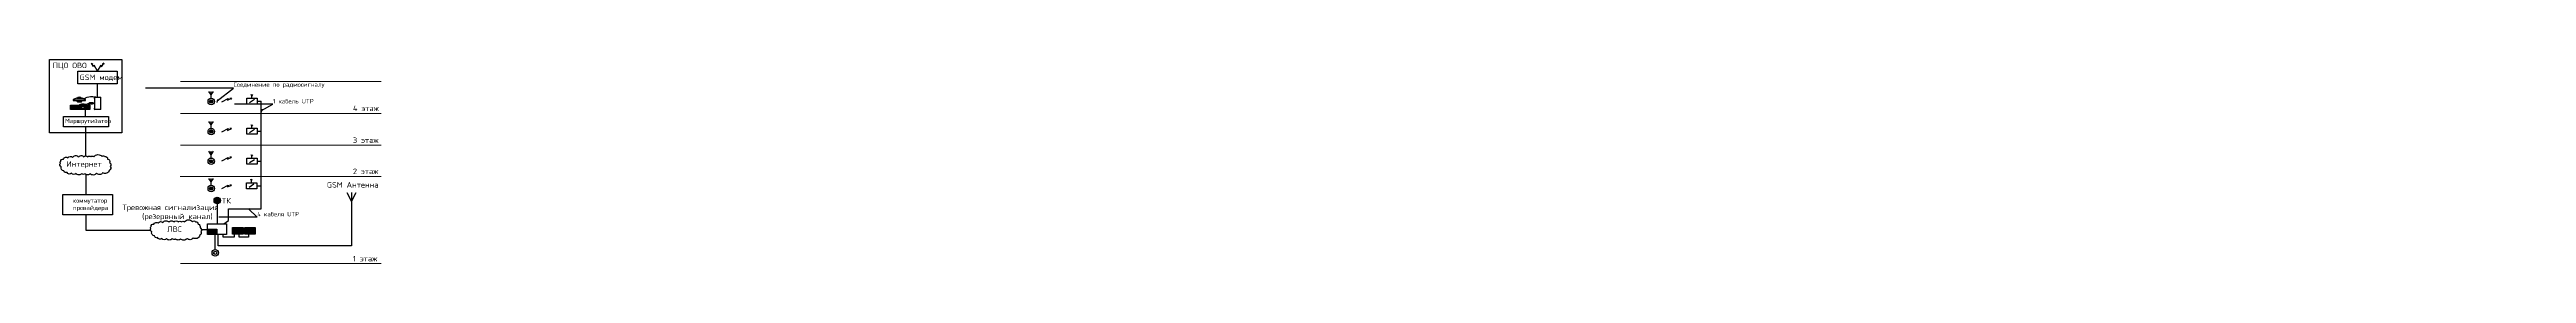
# Model space of a CAD drawing. Header units: millimetres. Extents: x 11019 to 672023, y -45952 to 891139.
# Drawn here: x 88175 to 201529, y 7230 to 16529 of the extents above; entities that cross this region are included whole.
import ezdxf
from ezdxf import colors
from ezdxf.entities.mleader import LeaderData, LeaderLine
from ezdxf.enums import TextEntityAlignment as Align
from ezdxf.math import Vec2, Vec3

# ---------------------------------------------------------------- set-up
doc = ezdxf.new("R2010")
doc.units = ezdxf.units.MM
for name, color, linetype in [('ODG - кабельные линии - СКУД замки магистраль', 5, 'Continuous'), ('ODG - ПС', 1, 'Continuous'), ('ODG - СКУД', 6, 'Continuous'), ('ODG - Текст', 7, 'Continuous')]:
    doc.layers.add(name, color=color, linetype=linetype)
doc.layers.add('ODG - РФ', color=3, linetype='Continuous', lineweight=30)
doc.layers.add('текст', color=7, linetype='Continuous', lineweight=13)
doc.layers.add('ODG - СОТС', color=7, linetype='Continuous', true_color=0xff5800)
doc.styles.add('DEN', font='isocpeur.ttf', dxfattribs={"height": 300})
doc.styles.add('KOSTY_STYLE', font='isocpeur.ttf')
doc.styles.add('OlympDesign', font='isocpeur.ttf', dxfattribs={"width": 0.8, "oblique": 10, "height": 250})

# ---------------------------------------------------------------- blocks, each defined once
blk = doc.blocks.new('*U22')
at = {"layer": 'ODG - ПС', "lineweight": 30}
h = blk.add_hatch(color=7, dxfattribs=at)
h.dxf.hatch_style = 1
h.set_gradient(color1=(255, 255, 255), one_color=1, tint=1)
h.paths.add_polyline_path([(-240, -150), (240, -150), (240, 150), (-240, 150)])
for p, q in [((-140, 0), (-20, 0)), ((-80, 60), (-80, -60)), ((20, 0), (140, 0))]:
    blk.add_line(p, q, dxfattribs=at)
blk.add_lwpolyline([(-240, 150), (240, 150), (240, -150), (-240, -150)], close=True, dxfattribs=at)
blk = doc.blocks.new('*U21')
at = {"layer": 'ODG - ПС', "lineweight": 30}
h = blk.add_hatch(color=7, dxfattribs=at)
h.dxf.hatch_style = 1
h.set_gradient(color1=(255, 255, 255), one_color=1, tint=1)
h.paths.add_polyline_path([(-240, -150), (240, -150), (240, 150), (-240, 150)])
blk.add_lwpolyline([(-240, 150), (240, 150), (240, -150), (-240, -150)], close=True, dxfattribs=at)
at = {"color": 3, "ltscale": 20, "insert": (0, 0), "char_height": 140.6, "attachment_point": 5, "style": 'OlympDesign'}
blk.add_mtext_dynamic_manual_height_columns('{\\C1;БЗС}', width=140.62, gutter_width=12.5, heights=[0], dxfattribs=at)
blk = doc.blocks.new('АРМ 12')
h = blk.add_hatch(color=0)
h.dxf.hatch_style = 1
h.set_gradient(color1=(255, 255, 255), one_color=1, tint=1, name='CYLINDER')
h.paths.add_polyline_path([(115857, 11443, 0.554915), (115857, 11500), (115779, 11501), (115778, 11444)])
at = {"color": 0, "lineweight": 30}
for points in [[(115724, 11530), (115926, 11530), (115926, 11406), (115724, 11406)], [(115724, 11185), (116285, 11185), (116285, 10923), (115724, 10923)]]:
    blk.add_lwpolyline(points, close=True, dxfattribs=at)
for centre, start, end in [((115767, 11165), 27.94113, 152.05887), ((115767, 10943), 207.94113, 332.05887), ((116241, 11165), 27.94113, 152.05887), ((116241, 10943), 207.94113, 332.05887)]:
    blk.add_arc(centre, 43.4, start, end, dxfattribs=at)
for points in [[(115873, 11472), (115965, 11447), (115980, 11391), (115980, 11286), (116004, 11185)], [(115927, 11912), (115978, 11721), (115978, 11509), (116037, 11407), (116037, 11285), (116010, 11185)], [(116209, 11673), (116320, 11376), (116296, 11151), (116285, 11054)]]:
    blk.add_spline(points, degree=3, dxfattribs=at)
at = {"layer": 'ODG - СКУД', "color": 0, "lineweight": 30}
for p, q in [((115873, 11472), (115839, 11472)), ((116077, 11977), (116077, 11789)), ((116160, 12163), (116160, 11603)), ((116232, 12023), (116232, 11743))]:
    blk.add_line(p, q, dxfattribs=at)
for points in [[(115927, 12285), (115927, 11540), (115724, 11540), (115724, 12285)], [(115759, 12263), (115759, 11800), (115735, 11800), (115735, 12263)], [(115759, 11655), (115759, 11564), (115735, 11564), (115735, 11655)], [(115744, 11767), (115744, 11692), (115765, 11692), (115765, 11767)], [(115765, 11744), (115765, 11716), (115788, 11716), (115788, 11744)], [(115795, 12263), (115795, 11800), (115772, 11800), (115772, 12263)], [(115795, 11655), (115795, 11564), (115772, 11564), (115772, 11655)], [(115829, 12263), (115829, 11800), (115805, 11800), (115805, 12263)], [(115829, 11655), (115829, 11564), (115805, 11564), (115805, 11655)], [(115867, 12263), (115867, 11800), (115843, 11800), (115843, 12263)], [(115867, 11655), (115867, 11564), (115843, 11564), (115843, 11655)], [(115876, 11767), (115876, 11692), (115852, 11692), (115852, 11767)], [(115906, 12263), (115906, 12235), (115883, 12235), (115883, 12263)], [(115906, 12217), (115906, 11800), (115883, 11800), (115883, 12217)], [(115906, 11767), (115906, 11692), (115883, 11692), (115883, 11767)], [(115906, 11655), (115906, 11564), (115883, 11564), (115883, 11655)]]:
    blk.add_lwpolyline(points, close=True, dxfattribs=at)
blk.add_lwpolyline([(115857, 11500, -0.554915), (115857, 11443), (115778, 11444), (115779, 11501)], format="xyb", close=True, dxfattribs=at)
for points in [[(116185, 12163), (116135, 12163), (116135, 11603), (116185, 11603), (116232, 11743)], [(116232, 12023), (116185, 12163)]]:
    blk.add_lwpolyline(points, dxfattribs=at)
for start, end in [(101.53696, 131.29354), (228.70646, 258.46304), (305.46823, 54.53177)]:
    blk.add_arc((116160, 11883), 125, start, end, dxfattribs=at)
blk = doc.blocks.new('_Oblique')
at = {"color": 0, "linetype": 'ByBlock', "lineweight": -2}
blk.add_line((-0.5, -0.5), (0.5, 0.5), dxfattribs=at)
blk = doc.blocks.new('A$C4BEF081A')
at = {"color": 3}
for points in [[(-17, -35), (-50, 35)], [(-17, -128), (-17, 35)], [(-17, -35), (17, 35)], [(94, -190), (-128, -338)]]:
    blk.add_lwpolyline(points, dxfattribs=at)
blk.add_lwpolyline([(-254, -128), (220, -128), (220, -400), (-254, -400)], close=True, dxfattribs=at)
blk = doc.blocks.new('A$Cfe3f4523')
h = blk.add_hatch(color=255)
h.dxf.hatch_style = 1
edge = h.paths.add_edge_path()
edge.add_arc((50, 54), 73.8, 0, 360)
for points in [[(50, 356), (-57, 510)], [(50, 202), (50, 510)], [(50, 356), (157, 510)]]:
    blk.add_lwpolyline(points)
at = {"layer": 'ODG - СОТС', "color": 7, "lineweight": 30}
for radius in [148, 73.8]:
    blk.add_circle((50, 54), radius, dxfattribs=at)
blk = doc.blocks.new('*U39')
at = {"layer": 'ODG - ПС'}
h = blk.add_hatch(color=20, dxfattribs=at)
h.dxf.hatch_style = 1
h.set_gradient(color1=(255, 88, 0), color2=(255, 96, 10), one_color=1, tint=0.52, name='CYLINDER')
h.paths.add_polyline_path([(75, 0, 1), (-75, 0, 1)])
at = {"layer": 'ODG - СОТС', "lineweight": 30}
h = blk.add_hatch(color=7, dxfattribs=at)
h.dxf.hatch_style = 1
h.set_gradient(color1=(255, 255, 255), one_color=1, tint=1, name='INVCYLINDER')
h.paths.add_polyline_path([(-150, 0, 1), (150, 0, 1)])
h.paths.add_polyline_path([(75, 0, -1), (-75, 0, -1)], flags=16)
for radius in [150, 75]:
    blk.add_circle((0, 0), radius, dxfattribs=at)
at = {"layer": 'ODG - Текст', "style": 'OlympDesign', "oblique": 15, "width": 0.8}
blk.add_attdef('НОМЕР', text='', height=250, dxfattribs=at).set_placement((0, 325), align=Align.MIDDLE_CENTER)

msp = doc.modelspace()

# ---------------------------------------------------------------- hatches: boundary and pattern name
h = msp.add_hatch(color=3)
h.dxf.hatch_style = 1
h.paths.add_polyline_path([(95399, 8788), (95835, 8788), (95835, 8543), (95399, 8543)])

# ---------------------------------------------------------------- linework, layer by layer
at = {"color": 0}
msp.add_lwpolyline([(88175, 16529), (91487, 16529), (91487, 13189), (88175, 13189)], close=True, dxfattribs=at)
for points in [[(89475, 16002), (91269, 16002), (91269, 15424), (89475, 15424)], [(88811, 13934), (90875, 13934), (90875, 13464), (88811, 13464)], [(88787, 10368), (91049, 10368), (91049, 9449), (88787, 9449)]]:
    msp.add_lwpolyline(points, close=True)
for points in [[(90372, 16002), (90213, 16278), (90191, 16198), (90089, 16364), (90153, 16322)], [(90089, 16364), (90098, 16298)], [(90372, 16002), (90531, 16278), (90553, 16198), (90656, 16364), (90592, 16322)], [(90656, 16364), (90646, 16298)], [(90372, 14815), (90372, 15424)], [(96065, 14604), (96346, 14756), (96322, 14676), (96497, 14764), (96420, 14761)], [(96497, 14764), (96454, 14713)], [(96065, 13227), (96346, 13379), (96322, 13299), (96497, 13387), (96420, 13384)], [(96497, 13387), (96454, 13336)], [(96065, 11917), (96346, 12069), (96322, 11989), (96497, 12077), (96420, 12074)], [(96497, 12077), (96454, 12025)], [(96065, 10647), (96346, 10799), (96322, 10719), (96497, 10807), (96420, 10804)], [(96497, 10807), (96454, 10756)]]:
    msp.add_lwpolyline(points)
at = {"color": 0, "linetype": 'Continuous'}
msp.add_lwpolyline([(88671, 11791, -0.520567), (88686, 11884, -0.5205671), (88811, 11993, -0.5205671), (89013, 12045, -0.5205671), (89226, 12066, -0.5205671), (89501, 12087, -0.5205671), (89735, 12092, -0.5205671), (89927, 12092, -0.5205671), (90072, 12092, -0.5205671), (90207, 12092, -0.5205671), (90576, 12107, -0.5205671), (90711, 12102, -0.5205671), (90830, 11993, -0.5205671), (90924, 11833, -0.5205671), (90955, 11651, -0.5205671), (90913, 11485, -0.5205671), (90602, 11366, -0.5205671), (90327, 11345, -0.5205671), (90036, 11329, -0.5205671), (89802, 11324, -0.5205671), (89647, 11334, -0.5205671), (89387, 11334, -0.5205671), (89179, 11340, -0.5205671), (88977, 11381, -0.5205671), (88832, 11459, -0.5205671), (88712, 11641, -0.5205671), (88671, 11791, -0.5205671)], format="xyb", dxfattribs=at)
at = {"lineweight": 30}
for points in [[(101786, 10464), (101989, 10051), (102209, 10464)], [(101989, 10464), (101989, 9803)]]:
    msp.add_lwpolyline(points, dxfattribs=at)
at = {"color": 251, "linetype": 'Continuous', "true_color": 0x636466}
msp.add_lwpolyline([(92810, 8820, -0.520567), (92826, 8913, -0.5205671), (92950, 9022, -0.5205671), (93153, 9074, -0.5205671), (93365, 9095, -0.5205671), (93641, 9115, -0.5205671), (93874, 9121, -0.5205671), (94066, 9121, -0.5205671), (94212, 9121, -0.5205671), (94347, 9121, -0.5205671), (94715, 9136, -0.5205671), (94850, 9131, -0.5205671), (94970, 9022, -0.5205671), (95063, 8861, -0.5205671), (95094, 8680, -0.5205671), (95053, 8514, -0.5205671), (94741, 8394, -0.5205671), (94466, 8373, -0.5205671), (94175, 8358, -0.5205671), (93942, 8353, -0.5205671), (93786, 8363, -0.5205671), (93526, 8363, -0.5205671), (93319, 8368, -0.5205671), (93116, 8410, -0.5205671), (92971, 8488, -0.5205671), (92852, 8669, -0.5205671), (92810, 8820, -0.5205671)], format="xyb", dxfattribs=at)
at = {"color": 4}
msp.add_lwpolyline([(101989, 9803), (101989, 8035), (95896, 8035), (95896, 8543)], dxfattribs=at)
at = {"color": 3}
for points in [[(95399, 9034), (96271, 9034), (96271, 8543), (95399, 8543)], [(95399, 8788), (95835, 8788), (95835, 8543), (95399, 8543)]]:
    msp.add_lwpolyline(points, close=True, dxfattribs=at)
at = {"color": 6}
for points in [[(96622, 8568), (96622, 8433), (96118, 8433), (96118, 8543)], [(97275, 8564), (97275, 8430), (96850, 8430), (96850, 8568)]]:
    msp.add_lwpolyline(points, dxfattribs=at)
at = {"layer": 'ODG - кабельные линии - СКУД замки магистраль', "color": 5, "lineweight": 30}
for points in [[(89814, 13934), (89814, 14254)], [(89831, 12142), (89831, 13464)], [(89858, 10368), (89858, 11279)], [(92792, 8734), (89851, 8734), (89851, 9418)], [(95553, 8757), (95128, 8759)]]:
    msp.add_lwpolyline(points, dxfattribs=at)
at = {"layer": 'ODG - кабельные линии - СКУД замки магистраль', "color": 3, "lineweight": 30}
for points in [[(96153, 9034), (96367, 9190), (96367, 9715), (97867, 9715), (97867, 14636)], [(95851, 9954), (95851, 9034)], [(95759, 7860), (95759, 8542)]]:
    msp.add_lwpolyline(points, dxfattribs=at)
at = {"layer": 'ODG - РФ', "color": 7, "lineweight": 0, "ltscale": 30}
for points in [[(94167, 15526), (103355, 15526)], [(94167, 14074), (103355, 14074)], [(94167, 12621), (103355, 12621)], [(94148, 11202), (103355, 11202)], [(94168, 7230), (103355, 7230)]]:
    msp.add_lwpolyline(points, dxfattribs=at)
at = {"layer": 'ODG - РФ', "lineweight": 30, "ltscale": 30}
for points in [[(97676, 14636), (97867, 14636)], [(97676, 13259), (97867, 13259)], [(97676, 11888), (97867, 11888)], [(97657, 10770), (97867, 10770)]]:
    msp.add_lwpolyline(points, dxfattribs=at)
at = {"layer": 'ODG - СОТС', "color": 3, "lineweight": 30}
for radius in [148, 73.8]:
    msp.add_circle((95759, 7712), radius, dxfattribs=at)

# ---------------------------------------------------------------- block references
at = {"color": 0, "rotation": 89.99999999999999}
msp.add_blockref('АРМ 12', (101426, -101470), dxfattribs=at)
for name, p in [('A$Cfe3f4523', (95525, 14566)), ('A$C4BEF081A', (97456, 14900)), ('A$Cfe3f4523', (95525, 13189)), ('A$C4BEF081A', (97456, 13523)), ('A$Cfe3f4523', (95525, 11834)), ('A$C4BEF081A', (97456, 12152)), ('A$Cfe3f4523', (95525, 10597)), ('A$C4BEF081A', (97437, 11037))]:
    msp.add_blockref(name, p)
at = {"color": 5, "lineweight": 30, "xscale": 0.9842519685039369, "yscale": 0.9842519685039369, "zscale": 0.9842519685039369, "rotation": 180}
msp.add_blockref('*U39', (95851, 10101), dxfattribs=at)
at = {"layer": 'ODG - ПС'}
for name, p in [('*U22', (96794, 8718)), ('*U21', (97352, 8714))]:
    msp.add_blockref(name, p, dxfattribs=at)

# ---------------------------------------------------------------- texts
at = {"style": 'KOSTY_STYLE'}
for s, p in [('Интернет', (89753, 11766)), ('GSM Антенна', (102050, 10815)), ('(резервный канал)', (94026, 9376)), ('ЛВС', (93892, 8795))]:
    msp.add_text(s, height=250, dxfattribs=at).set_placement(p, align=Align.MIDDLE_CENTER)
at = {"layer": 'ODG - Текст', "color": 0, "insert": (88313, 16389), "char_height": 250, "width": 1385.96, "attachment_point": 1, "style": 'KOSTY_STYLE'}
msp.add_mtext('ПЦО ОВО', dxfattribs=at)
at = {"layer": 'ODG - Текст', "attachment_point": 1, "style": 'KOSTY_STYLE'}
for s, insert, char_height, width in [('\\pxl1;GSM модем', (89299, 15846), 250, 1925.54), ('\\pxl1;Маршрутизатор', (88682, 13832), 200, 2125.61), ('\\pxl1;4 этаж', (101808, 14428), 250, 1732.79), ('\\pxl1;3 этаж', (101808, 12976), 250, 1732.79), ('\\pxl1;2 этаж', (101808, 11556), 250, 1420.58), ('\\pxl1;коммутатор\\Pпровайдера', (89037, 10199), 200, 1687.52), ('\\pxl1;Тревожная сигнализация', (91261, 9911), 250, 4184.23), ('\\pxl1;1 этаж', (101808, 7574), 250, 1462.39)]:
    msp.add_mtext(s, dxfattribs=dict(at, insert=insert, char_height=char_height, width=width))
at = {"layer": 'текст', "color": 7, "insert": (96269, 10093), "char_height": 250, "width": 511.65, "attachment_point": 5, "style": 'DEN'}
msp.add_mtext('ТК', dxfattribs=at)

# ---------------------------------------------------------------- leaders
at = {"color": 0}
ml = msp.add_multileader_mtext('Standard', dxfattribs=at)
ml.set_content('Соединение по радиосигналу', color=7, style='KOSTY_STYLE')
ml.set_leader_properties(color=256)
ml.set_arrow_properties(name='OBLIQUE')
ml.build(insert=Vec2(0, 0))
ml.multileader.update_dxf_attribs({"has_dogleg": 0, "text_left_attachment_type": 6, "text_right_attachment_type": 6, "dogleg_length": 0.5, "arrow_head_size": 100, "scale": 100})
ctx = ml.context
ctx.base_point, ctx.scale, ctx.char_height, ctx.arrow_head_size, ctx.landing_gap_size, ctx.plane_origin = Vec3(96599, 15230), 100, 200, 100, 0, Vec3(103752, 17171)
ctx.left_attachment, ctx.right_attachment = 6, 6
notes = []
notes.append((ctx, [(0, (1, 1, 0), (96549, 15230), (1, 0), 50, [(0, [(95846, 14644)], 0, [])])]))
ctx.mtext.insert, ctx.mtext.width, ctx.mtext.defined_height, ctx.mtext.flow_direction = Vec3(96599, 15490), 5754.24, 140, 5
ml = msp.add_multileader_mtext('Standard', dxfattribs=at)
ml.set_content('1 кабель UTP', color=7, style='KOSTY_STYLE')
ml.set_leader_properties(color=256)
ml.set_arrow_properties(name='OBLIQUE')
ml.build(insert=Vec2(0, 0))
ml.multileader.update_dxf_attribs({"has_dogleg": 0, "text_left_attachment_type": 6, "text_right_attachment_type": 6, "dogleg_length": 0.5, "arrow_head_size": 100, "scale": 100})
ctx = ml.context
ctx.base_point, ctx.scale, ctx.char_height, ctx.arrow_head_size, ctx.landing_gap_size, ctx.plane_origin = Vec3(98398, 14489), 100, 200, 100, 0, Vec3(100622, 15680)
ctx.left_attachment, ctx.right_attachment = 6, 6
notes.append((ctx, [(0, (1, 1, 0), (98348, 14489), (1, 0), 50, [(0, [(97877, 14200)], 0, [])])]))
ctx.mtext.insert, ctx.mtext.width, ctx.mtext.flow_direction = Vec3(98398, 14729), 1719.25, 5
ml = msp.add_multileader_mtext('Standard', dxfattribs=at)
ml.set_content('4 кабеля UTP', color=7, style='KOSTY_STYLE')
ml.set_leader_properties(color=256)
ml.set_arrow_properties(name='OBLIQUE')
ml.build(insert=Vec2(0, 0))
ml.multileader.update_dxf_attribs({"has_dogleg": 0, "text_left_attachment_type": 6, "text_right_attachment_type": 6, "dogleg_length": 0.5, "arrow_head_size": 100, "scale": 100})
ctx = ml.context
ctx.base_point, ctx.scale, ctx.char_height, ctx.arrow_head_size, ctx.landing_gap_size, ctx.plane_origin = Vec3(97682, 9340), 100, 200, 100, 0, Vec3(99399, 10667)
ctx.left_attachment, ctx.right_attachment = 6, 6
notes.append((ctx, [(0, (1, 1, 0), (97632, 9340), (1, 0), 50, [(0, [(97277, 9715)], 0, [])])]))
ctx.mtext.insert, ctx.mtext.width, ctx.mtext.flow_direction = Vec3(97682, 9580), 2388.1, 5
for ctx, leaders in notes:
    for number, flags, end, landing, length, lines in leaders:
        leader = LeaderData()
        leader.index, (leader.has_last_leader_line, leader.has_dogleg_vector, leader.attachment_direction) = number, flags
        leader.last_leader_point, leader.dogleg_vector, leader.dogleg_length = Vec3(end), Vec3(landing), length
        for number, points, colour, breaks in lines:
            line = LeaderLine()
            line.index, line.vertices, line.color, line.breaks = number, Vec3.list(points), colors.encode_raw_color(colour), breaks
            leader.lines.append(line)
        ctx.leaders.append(leader)

doc.saveas('drawing.dxf')
